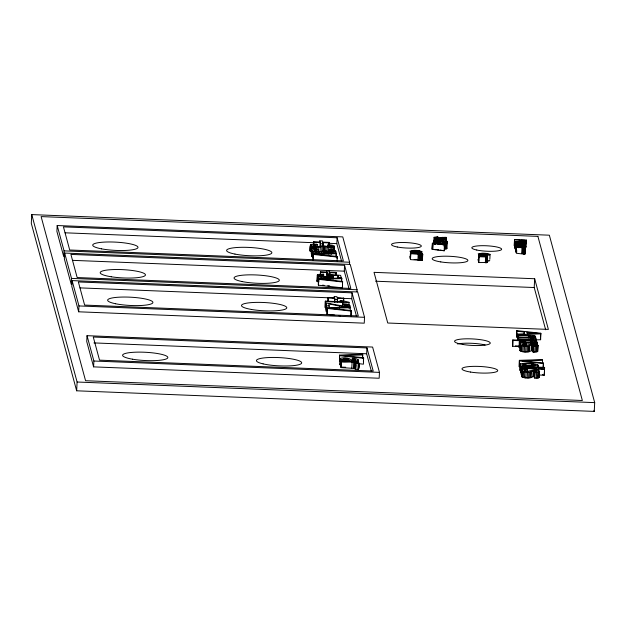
<?xml version="1.0" encoding="UTF-8"?>
<svg xmlns="http://www.w3.org/2000/svg" width="626" height="626" viewBox="0 0 626 626"><rect width="100%" height="100%" fill="white"/><g stroke="black" fill="none" stroke-linecap="round" stroke-linejoin="round"><path stroke-width="0.94" d="M31.746 214.593L31.3 223.372L76.654 390.804L594.254 411.407L594.7 402.628L549.346 235.196L31.746 214.593L77.1 382.016L76.654 390.804M57.193 225.532L56.896 231.393L63.758 256.723L64.055 250.87L57.193 225.532L342.766 236.902L349.629 262.239L349.527 264.188M64.65 253.068L64.353 258.929L71.215 284.267L71.513 278.406L64.65 253.068L350.224 264.438L357.086 289.775L356.984 291.724M72.107 280.612L71.81 286.465L78.673 311.803L364.246 323.173L364.543 317.312L357.681 291.974L72.107 280.612L78.97 305.942L78.673 311.803M87.03 335.685L86.732 341.538L93.595 366.875L379.168 378.245L379.466 372.384L372.603 347.054L87.03 335.685L93.892 361.022L93.595 366.875M311.599 252.012L310.167 251.136C308.923 243.592 311.138 244.242 316.717 244.163L317.241 244.711L317.147 246.66M310.167 251.136L310.504 245.009M310.386 251.449L310.465 245.282M310.206 250.87L310.786 244.774M310.856 251.738L311.153 245.885L310.676 245.588M311.505 247.591L311.372 254.062L311.505 247.591L314.792 247.724L314.956 248.334L311.67 248.201M311.748 249.085L311.897 246.159L311.153 245.885M311.881 250.087L313.266 251.229L312.969 257.09L311.545 256.214L311.881 250.087L314.369 249.344L318.086 249.234L318.618 249.782L318.517 251.738M311.756 256.519L312.053 250.666M312.233 256.816L312.53 250.956M312.789 248.373L312.89 246.417L311.897 246.159M313.54 244.711L313.689 241.777L320.136 242.035L319.816 240.853L322.515 240.955L322.836 242.145L329.237 242.395L329.276 244.852M313.196 253.827L313.055 260.275L313.196 253.827L336.256 253.076L336.279 256.629M313.728 244.234L313.689 241.777M313.97 248.6L314.072 246.644L312.89 246.417M314.166 253.444L314.268 251.488L313.266 251.229M314.69 249.68L314.792 247.724M315.066 246.699L315.168 244.75L317.241 244.711M315.207 249.751L315.355 246.824L314.072 246.644M315.347 253.671L315.441 251.715L314.268 251.488M316.443 251.777L316.74 246.957L315.355 246.824M316.631 253.851L316.725 251.895L315.441 251.715M318.078 249.97L318.227 247.043L323.798 246.456L331.717 247.207L334.495 246.214L332.664 245.29L328.04 244.664L327.57 247.129M318.016 253.984L318.11 252.028L316.725 251.895M317.28 275.025L319.096 276.285L318.798 282.138L316.944 281.16L317.28 275.025L318.775 274.407L323.423 274.165L323.736 276.692M317.218 281.512L317.546 274.783M319.722 242.802L319.816 240.853M317.836 281.841L318.133 275.98M319.503 254.07L319.596 252.114L325.168 251.535L333.087 252.286L335.865 251.292L334.034 250.361L329.417 249.735L328.947 252.208M320.027 247.419L320.277 242.544L313.829 242.285M341.812 278.64L341.639 278.014L318.579 278.766L318.282 284.627L318.438 285.213L342.422 287.858L342.563 281.41L321.24 279.165L341.812 278.64L341.663 281.567M320.05 251.949L320.301 247.074M318.438 285.213L318.579 278.766M320.449 246.652L320.277 242.544M320.301 274.72L320.449 271.794L326.897 272.052L326.803 274M320.489 274.251L320.449 271.794M320.309 278.515L320.582 274.9L323.838 274.736M321.576 254.093L321.67 252.145M321.717 251.855L321.96 246.98M322.82 245.58L322.969 242.645L329.378 242.904M321.568 278.711L321.67 276.762L319.096 276.285M322.906 251.652L323.149 246.769M323.196 245.783L322.969 242.645M321.827 276.715L321.92 274.767M323.204 252.435L323.298 250.486L330.012 251.777L333.494 251.206L329.049 250.251M323.235 254.007L323.337 252.051M323.603 250.361L323.798 246.456M322.922 278.875L323.024 276.919L321.67 276.762M324.534 250.658L324.738 246.754M323.329 276.121L323.423 274.165M324.425 253.796L324.526 251.848M325.074 253.483L325.168 251.535M325.708 250.893L325.911 246.988M324.378 279L324.471 277.044L323.024 276.919M326.013 253.78L326.107 251.824M327.015 252.035L327.257 247.153M325.919 279.079L326.021 277.13C327.484 277.404 336.232 277.177 331.577 275.197L337.962 275.683L338.431 277.42L341.193 277.529L340.607 275.362L328.407 274.462L328.094 276.903M327.187 254.015L327.281 252.059M326.482 272.819L326.576 270.862L329.276 270.972L329.597 272.154L335.998 272.412L336.037 274.869M325.348 301.114L325.199 307.507L325.348 301.114L343.752 301.849L339.981 300.636L342.774 300.754L349.018 302.248L348.964 305.519M326.788 277.435L327.038 272.553L320.59 272.294M325.841 302.953L325.551 308.806L326.326 311.685L326.623 305.832L325.841 302.953L341.921 305.824L346.46 305.848L347.477 305.3L342.532 304.259L342.43 306.208M327.21 276.669L327.038 272.553M328.478 252.129L328.728 247.247M328.533 254.179L328.634 252.223M329.088 245.329L329.237 242.395M327.515 279.118L327.617 277.169M329.315 251.691L329.417 249.735M329.456 247.301L329.55 245.345L327.672 245.181M328.259 277.388L328.407 274.462M350.263 310.668L350.239 307.116L327.179 307.867L327.038 314.315L334.714 315.16M330.129 250.197L330.278 247.27M327.038 314.315L327.179 307.867M329.174 272.92L329.276 270.972M330.004 254.273L330.098 252.325M328.947 279.102L329.151 275.127L328.196 274.947M327.93 301.411L328.134 297.506L334.581 297.765L334.261 296.575L336.952 296.685L337.273 297.866L343.682 298.125L343.666 301.56M328.118 300.942L328.134 297.506M329.581 275.589L329.73 272.662L336.131 272.913M330.825 252.372L330.927 250.423M329.824 277.295L329.925 275.338L329.151 275.127M331.569 250.134L331.717 247.207M330.207 279.032L330.309 277.083M331.553 254.297L331.647 252.341M329.299 307.89L328.822 303.806C335.442 305.065 342.219 307.499 349.034 306.153C351.476 303.97 344.057 303.876 342.688 303.72L342.532 304.259M331.303 278.906L331.404 276.95M332.742 250.971L332.938 247.067M332.179 278.734L332.281 276.786M333.65 250.744L333.846 246.84M332.789 278.531L332.883 276.582M334.182 250.455L334.378 246.55M334.245 251.096L334.495 246.214M333.071 279.274L333.275 276.074M335.239 252.755L335.34 250.799M335.653 253.577L335.865 251.292M336.06 256.981L336.256 253.076M341.577 261.206L336.819 243.624L337.117 237.77L63.437 226.87L69.705 250.001L343.377 260.901L337.117 237.77M334.159 298.532L334.261 296.575M334.519 302.17L334.714 298.266L328.267 298.007M335.849 275.338L335.998 272.412M337.078 258.428L337.179 256.472L315.856 254.226L336.428 253.702M334.894 302.381L334.714 298.266M337.14 260.964L337.179 256.472M337.813 278.609L337.962 275.683M337.218 302.28L337.414 298.375L343.815 298.625M337.586 302.491L337.414 298.375M339.37 308.039L339.464 306.091M341.491 280.941L341.639 278.014M342.563 281.41L342.422 287.858M339.597 355.091L339.456 361.538L339.597 355.091L362.657 354.339L362.681 357.892M349.042 288.743L344.277 271.16L344.574 265.307L70.902 254.406L77.162 277.545L350.842 288.437L344.574 265.307M342.539 306.646L342.688 303.72M340.622 365.185L339.902 364.575L340.411 358.275C344.128 357.446 348.831 357.383 351.695 360.279L354.895 360.263L355.709 359.692L352.25 358.737L352.148 360.693M340.121 364.888L340.2 358.721M343.533 301.051L343.682 298.125M340.92 359.332L340.779 366.421L340.927 360.005L343.001 359.981L340.419 359.027M355.349 362.587L355.052 368.448L341.1 367.603L341.256 361.218L358.291 361.891L358.424 362.376L355.842 362.274C360.255 361.155 360.099 367.822 357.915 369.442L355.185 369.152L355.482 363.291C355.451 360.811 342.915 363.002 341.397 361.75L341.256 361.218M341.1 367.603L341.397 361.75M344.425 306.349L344.519 304.4M345.959 306.584L346.061 304.627M343.87 360.357L343.971 358.408L347.407 358.784L349.433 360.193C348.197 360.498 339.91 359.48 343.971 358.408M346.976 306.889L347.07 304.94M344.918 360.357L345.02 358.408M348.932 308.109L349.034 306.153M346.311 360.49L346.405 358.534M349.457 307.898L349.558 305.95M349.738 307.648L349.84 305.699M349.777 307.358L349.871 305.402M347.305 360.74L347.407 358.784M350.912 315.387L351.163 310.512L329.839 308.266L350.411 307.734M356.499 316.279L351.734 298.696L352.031 292.843L78.36 281.95L84.627 305.081L358.299 315.974L352.031 292.843M351.069 315.974L351.163 310.512M351.789 368.057L352.078 362.196M352.344 361.163L352.493 358.236L356.523 358.823L358.127 359.864L357.947 363.15M353.416 368.182L353.713 362.329M353.721 360.866L353.815 358.909M354.339 368.299L354.637 362.446M354.746 361.061L354.848 359.105M355.521 368.612L355.811 362.751M355.654 367.994L355.897 363.119M355.709 368.784L355.904 364.88M357.689 362.454L357.869 359.473M357.915 369.442L358.213 363.589L358.995 363.072M358.8 362.884L358.698 368.933M358.541 369.191L358.831 363.338M362.462 358.244L362.657 354.339M363.385 361.64L363.581 357.736L342.258 355.49L362.83 354.965M363.581 357.736L363.44 364.183L358.643 363.651M371.414 371.351L366.656 353.776L366.953 347.915L93.274 337.023L99.542 360.153L373.213 371.046L366.953 347.915M410.476 252.638L410.257 258.757L410.476 252.638L418.935 252.74L422.558 253.546L422.26 259.407M410.758 251.746C413.16 253.17 428.653 252.489 418.16 250.556A8.028 1.463 2.9 0 0 414.036 250.353L409.889 251.183L410.758 251.746L410.484 259.602L419.084 260.252L419.295 254.086L420.735 254.156L421.478 254.391L421.142 260.408L422.409 260.494L422.66 254.234L419.224 253.82L419.068 253.24L422.558 253.546M410.484 259.602L410.703 253.483L418.105 253.773L417.949 253.194L410.546 252.904M413.606 252.607L413.7 250.658L418.755 250.924L420.719 251.621L416.165 252.168L411.219 251.237L413.7 250.658M414.49 252.599L414.584 250.65M415.492 252.63L415.586 250.674M416.728 252.693L416.822 250.736M417.785 252.779L417.878 250.823M417.965 260.205L418.176 254.039L410.781 253.749M418.653 252.881L418.755 250.924M419.099 257.99L419.295 254.086M419.342 252.998L419.443 251.049M419.084 260.252L419.788 259.978L420.085 254.117M421.142 260.408L420.437 260.017L420.735 254.156M420.852 260.064L421.149 254.211M421.079 260.142L421.376 254.289M421.799 253.397L421.893 251.449M422.229 257.294L422.425 253.389M422.409 260.494L422.66 254.234M444.523 244.641L444.296 250.76L435.469 249.821L432.01 249.156L432.441 243.131L435.829 243.717L444.202 243.459L437.496 243.921L444.593 244.907L432.308 243.295M432.128 249.273L432.425 243.42M432.409 249.391L432.699 243.53M432.856 249.492L433.153 243.631M437.801 238.999L437.699 236.769L434.014 237.27L433.849 243.616L434.248 243.827M434.154 239.985L433.716 243.123M434.241 244.007L434.546 237.974L434.147 237.763M434.428 244.21L434.679 238.905L445.133 239.179L446.072 239.484L445.97 241.433M434.483 244.03L434.773 239.954C436.283 239.187 445.141 239.547 442.527 240.861L446.753 241.026L446.674 244.218M434.6 244.171L434.773 239.954M434.843 243.506L434.992 240.58L436.072 240.619L434.796 240.267M434.867 244.304L435.07 240.4M435.031 244.195L435.18 241.268L446.941 241.738L446.839 248.632L444.053 249.015M435.406 244.242L435.18 241.268M437.597 238.717L437.699 236.769M441.353 239.461L441.447 237.504L444.742 237.896L442.817 238.623C456.581 235.454 426.736 239.445 437.903 237.043M441.721 239.32L441.823 237.371M442.175 239.281L442.269 237.324M442.746 239.281L442.84 237.324M444.155 247.059L444.35 243.154L447.136 242.771M444.843 249.023L445.141 243.162M445.407 241.433L445.602 237.528M445.657 241.276L445.806 238.35M445.759 241.628L445.908 238.702M445.923 241.096L446.111 237.943M445.579 248.991L445.876 243.131M446.197 248.913L446.495 243.052M446.651 242.982L446.753 241.026M446.62 248.796L446.941 241.738M478.655 255.424L478.428 261.551L478.655 255.424L487.177 255.76L486.026 255.956L487.568 256.511L487.239 262.505L478.702 262.56L478.929 256.441L486.3 256.41L478.726 255.69M478.851 256.55L478.953 254.594L478.201 253.757L482.231 253.201A8.028 1.463 2.9 0 1 486.355 253.413C496.848 255.338 481.355 256.018 478.953 254.594M478.702 262.56L478.929 256.441M480.392 255.557L480.494 253.608L486.073 253.679L488.914 254.469L484.352 255.025L479.414 254.093L480.494 253.608M481.034 255.494L481.136 253.538M481.801 255.455L481.895 253.507M482.685 255.455L482.779 253.499M483.687 255.478L483.781 253.53M484.923 255.541L485.017 253.593M485.346 262.81L485.643 256.957L487.568 256.511M485.909 262.803L486.206 256.95M486.386 262.771L486.684 256.918M486.778 262.717L487.067 256.856M486.942 260.119L487.239 262.505M487.067 262.623L487.435 256.355M489.837 259.18L490.088 254.297M514.517 239.578L514.298 245.721L514.517 239.578L526.278 240.048C526.943 242.755 520.073 242.066 519.377 240.055L514.595 239.868M515.37 248.467L514.744 248.06L515.245 241.918L519.29 241.644L523.633 242.278L523.798 245.486M514.932 248.264L515.245 241.918M515.37 245.713L515.519 242.778M515.073 242.051L515.668 242.606L515.3 249.414M515.84 244.469L515.621 250.603L515.84 244.469L522.311 244.414L515.597 243.553L523.985 243.412L517.405 243.764L524.244 244.367L517.835 244.696L524.572 245.58L515.918 244.743M516.747 250.502L516.646 252.45L515.801 251.973L516.129 245.955L516.63 245.705L524.22 246.01L525.003 246.456L524.901 248.412M516.153 248.749L515.801 251.973M523.391 254.046L516.348 253.272L516.567 247.153L525.089 247.489L523.86 247.677L525.441 248.076L524.752 254.195L523.391 254.046L523.618 247.841L516.567 247.153M537.03 345.192L537.178 342.258L534.33 341.24L536.545 341.326L536.419 340.841L512.843 339.902L512.694 346.295L519.15 346.554M512.694 346.295L512.843 339.902M518.727 247.747L518.829 245.799L520.057 245.807L520.37 246.98L525.003 246.456M519.283 242.012L519.377 240.055M519.956 247.755L520.057 245.807M516.794 330.63L516.661 337.101L516.794 330.63L540.77 333.235L540.637 339.715L535.84 339.895M521.685 253.499L521.982 247.646M517.42 339.902L517.718 334.049L524.705 333.822L524.212 332.007L516.959 331.24M517.6 340.56L517.718 334.049M517.757 339.981L517.999 335.098L535.042 335.779L535.175 336.256L532.781 336.162L535.543 336.921L535.715 339.175M517.898 340.513L517.999 335.098M522.507 253.561L522.804 247.708M518.359 339.902L518.508 336.968C544.878 338.611 530.496 335.168 518.148 335.63M518.508 340.434L518.508 336.968M522.968 253.624L523.258 247.763M523.704 245.345L523.845 242.418M523.884 245.369L523.985 243.412M523.555 253.78L523.657 251.824M523.751 249.876L523.618 247.841M523.962 245.494L524.165 241.589M519.361 341.514L520.668 342.258L520.37 348.111L519.064 347.367L519.361 341.514L521.286 340.771L512.991 340.442M519.244 345.169L519.064 347.367M519.345 343.22L519.447 341.264M519.439 347.735L519.838 341.06M524.666 246.448L524.917 241.573M519.392 360.341L519.251 366.797L519.392 360.341L542.452 359.598L542.476 363.143M533.055 348.353L532.953 350.31C529.033 351.851 523.813 353.291 519.916 350.521L520.409 344.144L525.324 343.533L525.91 344.081L525.817 346.037M524.752 254.195L525.089 247.489M524.619 247.426L525.245 247.38L525.543 241.519M520.19 350.881L520.409 344.144M525.065 254.07L525.347 247.99M525.245 247.38L525.707 247.301L526.004 241.44M526.13 242.974L526.278 240.048M521.145 369.066L521.051 371.015L519.799 370.209L520.151 364.042C525.668 362.556 532.742 362.571 537.906 365.068L537.804 367.016M520.793 351.217L521.09 345.364L520.214 344.668M525.707 247.301L526.309 241.331M520.167 370.615L520.503 363.776M521.708 351.515L522.006 345.654L521.09 345.364M521.043 366.46L520.895 372.853L521.043 366.46L544.565 367.399L544.417 373.792L544.268 373.252M521.489 374.927L521.474 368.401L522.334 368.111L538.376 368.213L544.581 369.371L538.626 369.137L538.673 371.625M521.122 374.512L521.794 368.229M523.039 342.993L523.133 341.037L524.001 340.967L530.848 341.162L534.901 342.117L528.634 342.704L521.724 341.569L523.133 341.037M538.814 376.625L539.236 377.447L538.266 377.947L534.839 378.167L534.314 377.627L534.612 371.766L537.218 371.187L534.831 370.42L534.534 376.273C530.621 377.822 525.394 379.254 521.497 376.492L521.474 368.401M522.89 351.749L523.352 344.23L525.91 344.081M521.771 376.852L521.998 370.107L526.904 369.504L527.491 370.052L527.397 372M524.111 333.955L524.212 332.007M522.272 371.86L522.366 369.911M522.585 367.47L522.679 365.514L520.464 364.762L520.151 364.042M523.899 342.915L524.001 340.967M522.381 377.188L522.671 371.328L522.068 370.991M524.322 346.061L524.424 344.104M524.244 351.914L524.541 346.061L522.006 345.654M524.987 342.884L525.089 340.935M523.289 377.478L523.586 371.625L522.671 371.328M524.705 365.725L524.807 363.769L532.765 364.089L535.512 364.966L534.064 365.568L529.346 365.639L524.283 365.177L522.467 364.449L524.807 363.769M525.652 352.008L525.95 346.155C529.471 347.219 531.959 343.009 535.387 344.903L535.527 345.489L533.031 345.802L532.734 351.655L533.258 352.195L537.648 351.476L538 345.278C533.156 341.358 527.835 346.616 522.874 345.09L522.726 344.441L523.352 344.23M524.471 377.713L524.768 371.86L523.586 371.625M526.122 346.037L526.27 343.103L520.668 342.258M525.809 365.686L525.903 363.729M526.998 352.031L527.295 346.178M525.824 377.885L526.122 372.024L524.768 371.86M528.094 351.984L528.383 346.123M528.947 338.04L529.048 336.084M527.233 377.979L527.53 372.118C530.378 373.041 532.257 370.467 534.831 370.42M528.923 351.867L529.22 346.006M529.51 351.687L529.807 345.834M530.472 338.165L530.574 336.209M528.579 378.002L528.876 372.141M530.746 339.996L530.84 338.048L518.657 337.508M530.746 343.118L530.848 341.162M545.653 329.753L534.213 287.53L534.659 278.742L374.027 272.349L387.752 323.016L548.384 329.409L534.659 278.742M529.674 377.947L529.972 372.094M531.247 350.505L531.544 344.652M531.928 343.244L532.022 341.295M530.504 377.83L530.801 371.977M531.959 350.333L532.257 344.48M531.529 365.913L531.623 363.956M531.091 377.658L531.388 371.797M533.258 352.195L533.555 346.342L533.031 345.802M532.671 366.038L532.765 364.089M532.828 376.476L533.125 370.615M533.618 366.194L533.712 364.238M534.87 345.098L534.972 343.15L537.178 342.258M534.729 352.188L535.019 346.327L536.983 346.123L538 345.278M533.54 376.304L533.837 370.443M536.177 342.023L536.325 339.089L533.07 338.001L535.817 337.226M536.153 344.879L536.247 342.931M535.848 352.117L536.146 346.256M534.839 378.167L535.136 372.306L534.612 371.766M536.795 344.895L536.944 341.968M536.858 345.56L537.006 342.633M535.566 372.447L535.668 370.49M536.685 351.984L536.983 346.123M537.429 346.757L537.531 344.801M536.318 372.587L536.412 370.639M537.304 351.765L537.601 345.904M536.31 378.151L536.607 372.29L538.563 372.094L539.581 371.249C534.737 367.329 529.416 372.58 524.463 371.054L524.314 370.412L524.932 370.193L527.491 370.052M537.648 351.476L537.945 345.622M537.39 367.587L537.906 365.068M537.609 366.726L537.711 364.778M537.75 367.321L537.844 365.365M537.429 378.081L537.726 372.227M538.266 377.947L538.563 372.094M540.567 337.14L540.77 333.235M538.884 377.728L539.182 371.875M539.236 377.447L539.581 371.249M543.125 367.869L543.376 362.986L522.053 360.748L542.625 360.216M543.337 367.485L543.376 362.986M539.182 375.021L544.284 375.224L544.565 367.399M526.208 246.722L526.012 247.192M358.127 359.864L357.79 360.498L355.748 360.889L341.076 360.56M316.944 281.16L317.249 280.644M446.839 248.632L446.643 247.591M311.545 256.214L311.858 255.705M516.129 245.955C524.635 248.671 513.445 245.509 518.829 245.799M523.946 242.559L520.769 243.154L515.668 242.606M421.478 254.391L422.785 254.391M519.916 350.521L520.488 349.801M521.497 376.492L521.701 375.96M409.709 256.762L410.46 257.599M352.25 358.737L352.493 358.236M339.902 364.575L340.121 364.129M536.325 339.089L533.383 339.879L519.157 339.37L519.017 338.838C518.743 338.893 540.966 340.239 530.84 338.048M525.441 248.076L523.852 247.919M441.447 237.504L439.358 238.459L434.546 237.974M434.679 238.905L434.671 239.328L446.072 239.484M478.436 259.375L477.787 259.892L478.655 260.455M355.185 369.152L355.599 368.972M310.488 250.635L311.005 250.431M537.491 365.631L531.552 366.249L522.679 365.514M320.582 274.9L319.62 275.401L325.614 276.551L330.434 276.191L330.685 275.831L329.925 275.338M521.497 374.082L522.037 373.965M488.131 260.698L486.543 260.893M315.168 244.75L312.851 245.376L318.008 246.472L322.116 246.128L321.928 245.408L328.642 246.699L332.124 246.135L329.55 245.345M487.255 261.175L489.321 260.893L489.79 260.158M534.972 343.15L526.27 343.103M517.898 334.707L540.934 333.861M438.325 249.492L435.172 249.539M318.618 249.782L314.229 250.455L315.817 251.143L321.177 251.558L323.493 251.198L323.298 250.486M532.734 351.655L533.884 351.632M533.555 346.342L535.019 346.327M535.136 372.306L536.607 372.29M521.787 369.074C525.918 368.424 531.349 368.722 536.38 369.043L536.529 369.583L538.775 369.669M485.643 256.957L479 256.707M446.823 241.292L434.992 240.58M65.088 232.809L314.416 242.731M329.026 243.311L336.819 243.624M320.598 243.725L323.29 243.835M521.951 253.233L523.845 253.311M419.154 253.546L418.027 253.507L419.162 253.585M419.381 254.391L418.176 254.039M414.107 259.485L417.745 259.399M64.055 250.87L349.629 262.239M72.553 260.346L344.277 271.16M327.359 273.742L330.051 273.844L329.73 272.662M375.522 281.207L534.213 287.53M71.513 278.406L357.086 289.775M80.011 287.882L328.36 297.773M332.257 297.921L334.206 297.999M337.124 298.117L341.021 298.273M342.97 298.352L351.734 298.696M335.043 299.455L337.735 299.557M325.489 301.646L349.112 302.593M326.623 305.832L329.401 305.942M78.97 305.942L364.543 317.312M515.378 345.873L518.203 345.99M93.955 342.915L366.656 353.776M521.192 366.993L544.714 367.931M340.959 367.071L345.693 367.259M93.892 361.022L379.466 372.384M77.1 382.016L594.7 402.628M324.471 277.044L326.021 277.13M316.74 246.957L318.227 247.043M318.11 252.028L319.596 252.114M419.788 259.978L420.437 260.017M421.118 259.79L418.864 259.438M444.35 243.154L438.231 242.998L435.508 242.293M524.541 346.061L525.95 346.155M526.122 372.024L527.53 372.118M437.198 249.774L438.513 249.899M322.507 285.182L324.072 285.331M440.008 250.048L444.296 250.76M327.758 285.722L329.691 285.925M355.482 363.291L358.213 363.589M313.352 254.422L337.336 257.059M318.736 279.36L342.719 281.997M327.335 308.454L351.319 311.099M338.549 315.582L340.474 315.794M519.549 360.936L543.532 363.581M339.754 355.685L363.737 358.322M524.831 377.165L525.746 377.329M542.406 374.63L544.284 375.224M537.233 350.662L537.703 351.139M593.957 410.312L594.254 411.407M540.473 339.096L540.637 339.715M326.576 270.862L326.897 272.052M457.559 343.979A17.896 3.263 2.9 0 1 485.119 344.957M525.12 240.838L521.591 241.096L520.769 240.11L524.971 240.282L525.12 240.838M523.813 246.409L521.481 246.746L521.247 245.869L523.813 246.409M445.759 242.598L443.044 242.771L442.081 241.824L445.634 241.965L445.759 242.598M440.829 242.458L437.558 242.598L436.643 241.613L440.688 241.769L440.829 242.458M516.38 242.074C521.794 244.516 526.709 241.12 516.38 242.074M442.394 240.447C434.162 241.792 433.974 238.467 442.394 240.447M533.587 333.548L527.194 333.744L526.795 332.273L538.376 333.439L533.587 333.548M537.898 236.378L41.12 216.596L85.574 380.725L582.352 400.499L537.898 236.378M132.454 359.191A22.661 4.132 2.9 0 0 167.768 357.814A22.661 4.132 2.9 0 0 135.357 352.195A22.661 4.132 2.9 0 0 132.454 359.191M440.782 261.911A17.896 3.263 2.9 0 0 467.88 260.51A17.896 3.263 2.9 0 0 441.385 256.292A17.896 3.263 2.9 0 0 440.782 261.911M476.754 250.032A14.914 2.715 2.9 0 0 501.301 249.79A14.914 2.715 2.9 0 0 482.169 245.689A14.914 2.715 2.9 0 0 476.754 250.032M397.291 247.004A14.914 2.715 2.9 0 0 421.181 246.401A14.914 2.715 2.9 0 0 400.804 242.512A14.914 2.715 2.9 0 0 397.291 247.004M470.486 372.047A17.896 3.263 2.9 0 0 497.717 370.686A17.896 3.263 2.9 0 0 471.355 366.437A17.896 3.263 2.9 0 0 470.486 372.047M463.076 344.511A17.896 3.263 2.9 0 0 490.26 343.142A17.896 3.263 2.9 0 0 463.843 338.901A17.896 3.263 2.9 0 0 463.076 344.511M263.092 363.878A22.661 4.132 2.9 0 0 300.934 363.863A22.661 4.132 2.9 0 0 273.147 357.446A22.661 4.132 2.9 0 0 263.092 363.878M251.347 309.44A22.661 4.132 2.9 0 0 286.708 308.078A22.661 4.132 2.9 0 0 254.359 302.444A22.661 4.132 2.9 0 0 251.347 309.44M115.583 303.751A22.661 4.132 2.9 0 0 152.533 303.164A22.661 4.132 2.9 0 0 122.712 297.053A22.661 4.132 2.9 0 0 115.583 303.751M101.576 248.858A22.661 4.132 2.9 0 0 137.798 247.888A22.661 4.132 2.9 0 0 106.694 242.004A22.661 4.132 2.9 0 0 101.576 248.858M234.953 254.086A22.661 4.132 2.9 0 0 271.574 253.327A22.661 4.132 2.9 0 0 241.135 247.317A22.661 4.132 2.9 0 0 234.953 254.086M111.24 276.77A22.661 4.132 2.9 0 0 145.451 274.947A22.661 4.132 2.9 0 0 111.764 269.634A22.661 4.132 2.9 0 0 111.24 276.77M241.847 281.512A22.661 4.132 2.9 0 0 278.906 280.988A22.661 4.132 2.9 0 0 249.289 274.845A22.661 4.132 2.9 0 0 241.847 281.512"/></g></svg>
